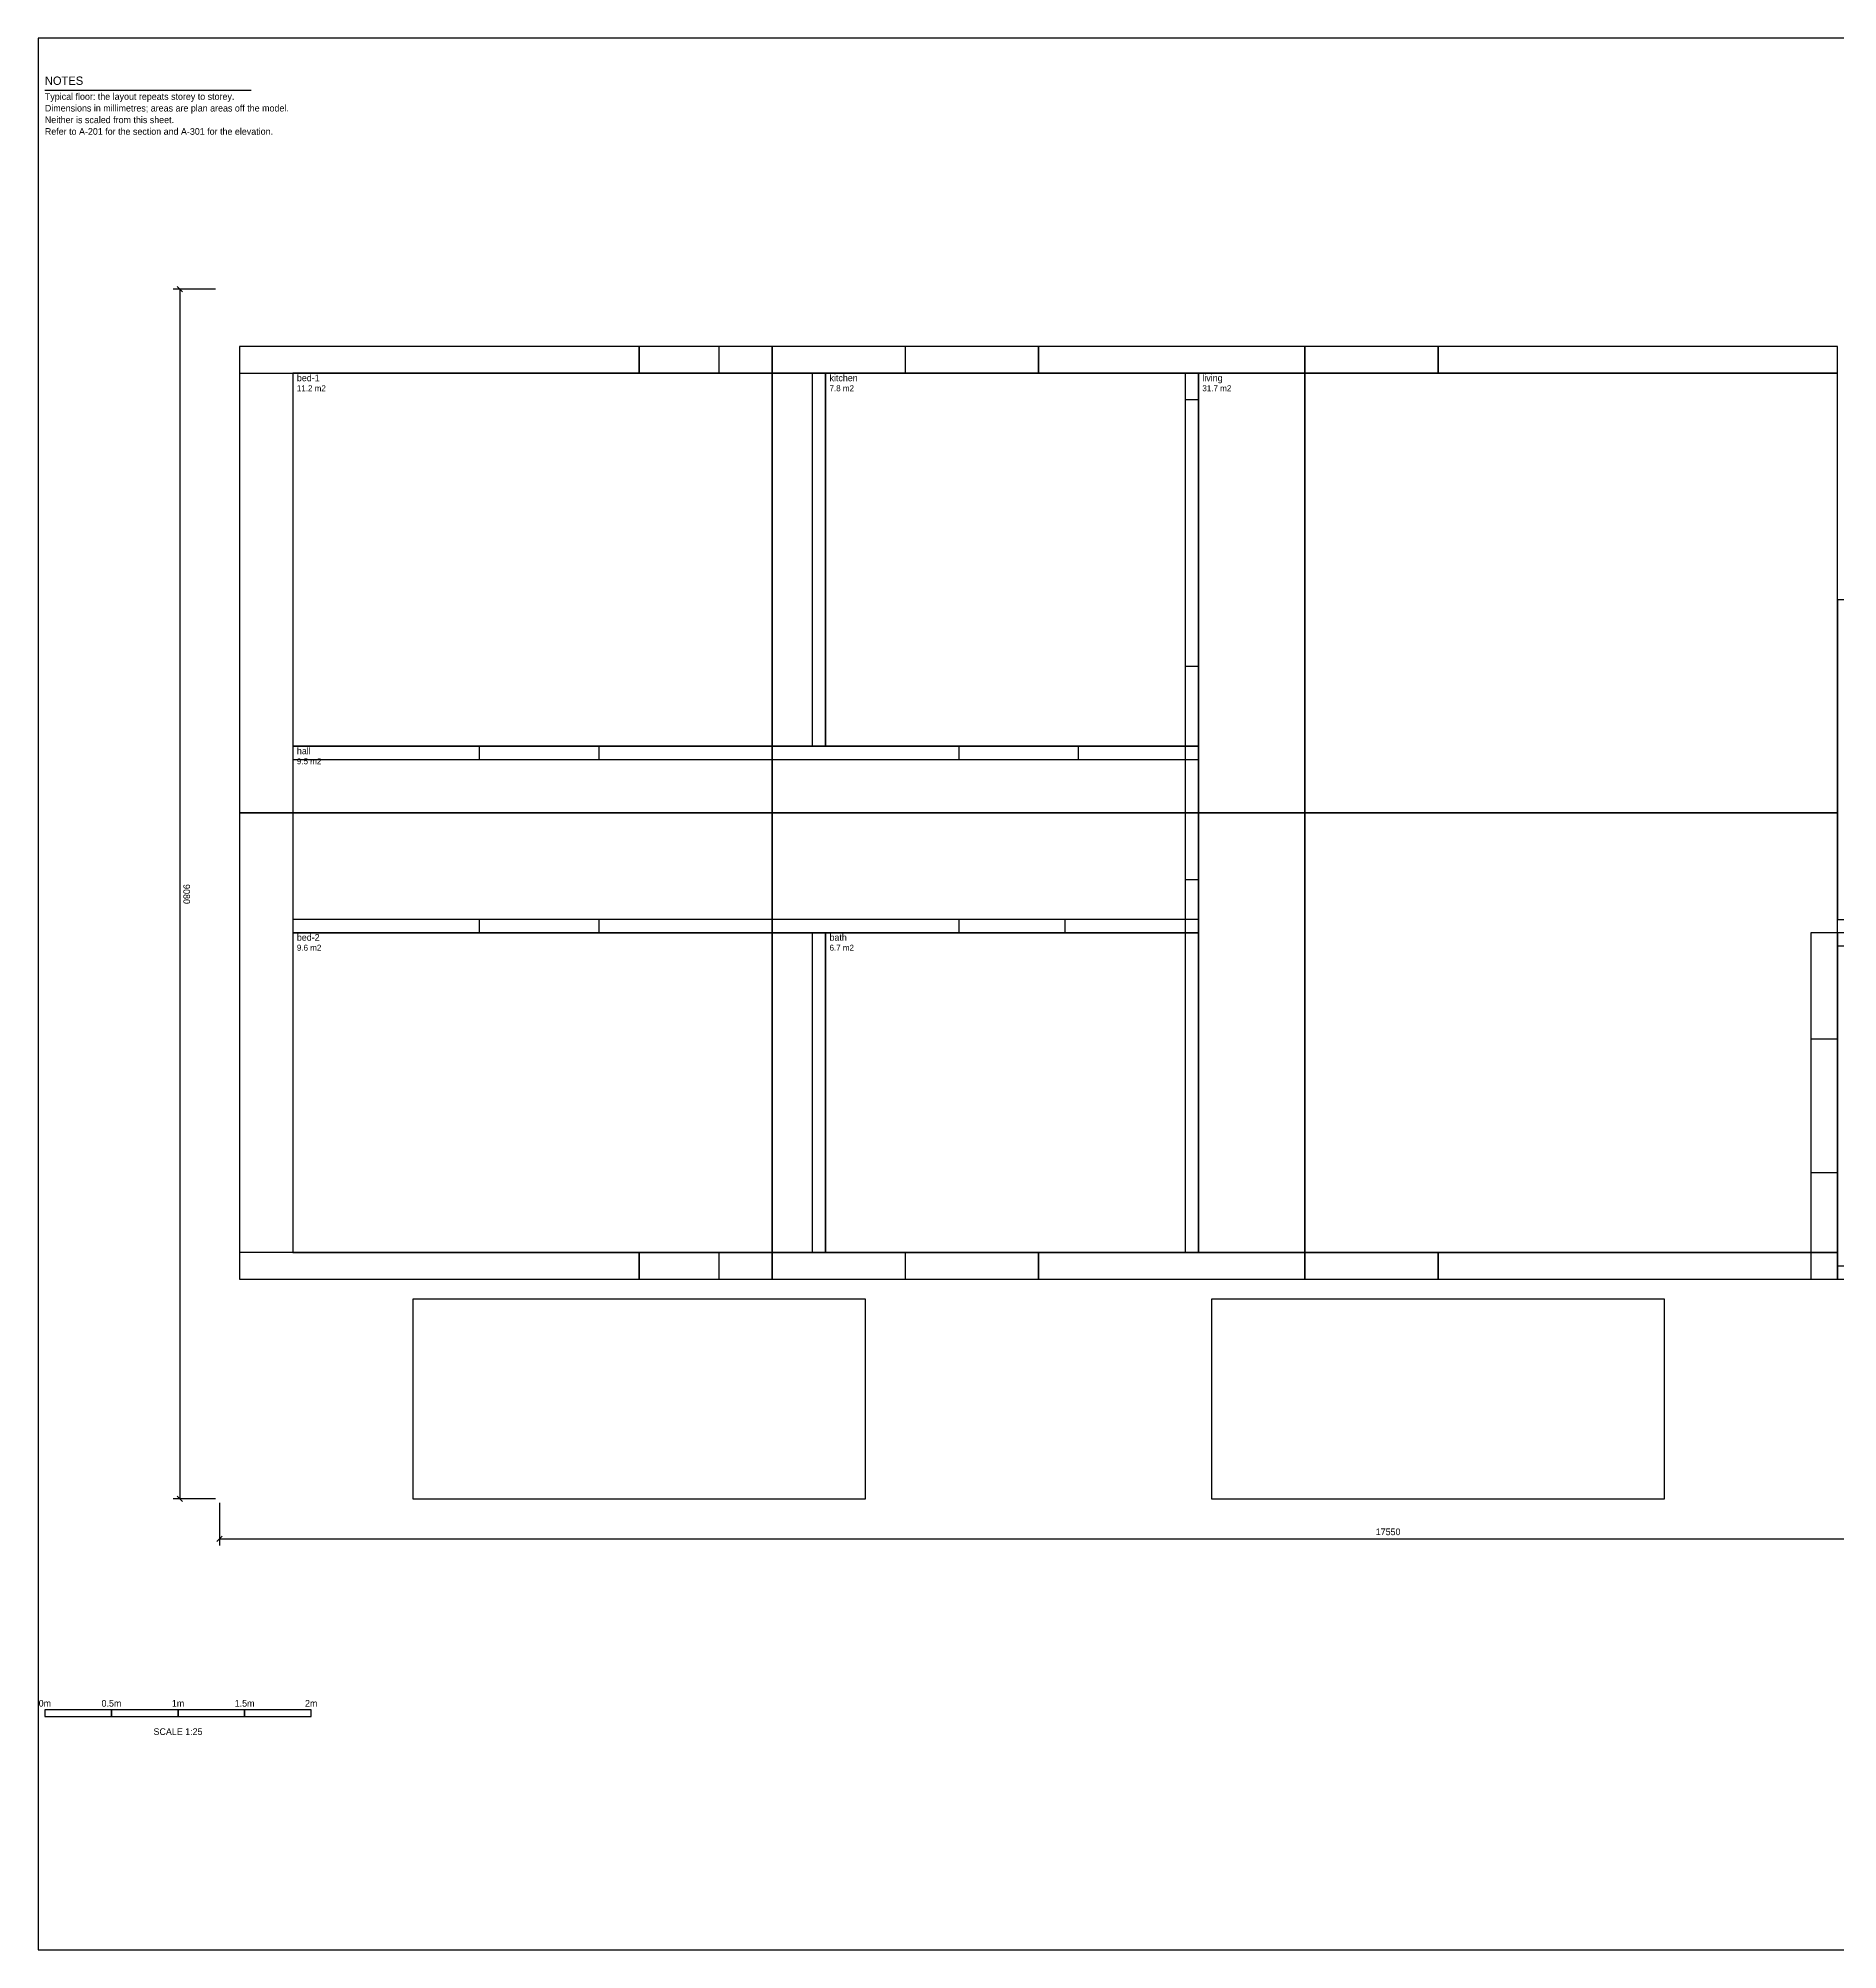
# Model space of a CAD drawing. Extents: x 20 to 831, y 10 to 584.
# Drawn here: x 20 to 561, y 10 to 584 of the extents above; entities that cross this region are included whole.
import ezdxf
from ezdxf.enums import TextEntityAlignment as Align

# ---------------------------------------------------------------- set-up
doc = ezdxf.new("R2010")
doc.units = 0
for name, color, linetype in [('A-ANNO', 1, 'CONTINUOUS'), ('A-FABRIC', 4, 'CONTINUOUS'), ('A-OPENING', 3, 'CONTINUOUS'), ('A-SPACE', 1, 'CONTINUOUS'), ('BORDER', 4, 'CONTINUOUS'), ('DIMENSION', 1, 'CONTINUOUS'), ('TEXT', 2, 'CONTINUOUS'), ('TEXT-BOLD', 4, 'CONTINUOUS')]:
    doc.layers.add(name, color=color, linetype=linetype)

msp = doc.modelspace()

# ---------------------------------------------------------------- linework, layer by layer
at = {"layer": 'A-FABRIC'}
for points in [[(80.5, 351.4), (240.5, 351.4), (240.5, 491.4), (80.5, 491.4)], [(80.5, 483.4), (200.5, 483.4), (200.5, 491.4), (80.5, 491.4)], [(200.5, 483.4), (320.5, 483.4), (320.5, 491.4), (200.5, 491.4)], [(240.5, 351.4), (400.5, 351.4), (400.5, 491.4), (240.5, 491.4)], [(320.5, 483.4), (440.5, 483.4), (440.5, 491.4), (320.5, 491.4)], [(400.5, 351.4), (560.5, 351.4), (560.5, 491.4), (400.5, 491.4)], [(440.5, 483.4), (560.5, 483.4), (560.5, 491.4), (440.5, 491.4)], [(252.5, 371.4), (256.5, 371.4), (256.5, 483.4), (252.5, 483.4)], [(364.5, 219.4), (368.5, 219.4), (368.5, 483.4), (364.5, 483.4)], [(560.5, 319.4), (744.5, 319.4), (744.5, 415.4), (560.5, 415.4)], [(96.5, 367.4), (368.5, 367.4), (368.5, 371.4), (96.5, 371.4)], [(80.5, 211.4), (240.5, 211.4), (240.5, 351.4), (80.5, 351.4)], [(240.5, 211.4), (400.5, 211.4), (400.5, 351.4), (240.5, 351.4)], [(400.5, 211.4), (560.5, 211.4), (560.5, 351.4), (400.5, 351.4)], [(96.5, 315.4), (368.5, 315.4), (368.5, 319.4), (96.5, 319.4)], [(252.5, 219.4), (256.5, 219.4), (256.5, 315.4), (252.5, 315.4)], [(552.5, 211.4), (560.5, 211.4), (560.5, 315.4), (552.5, 315.4)], [(560.5, 211.4), (680.5, 211.4), (680.5, 315.4), (560.5, 315.4)], [(560.5, 215.4), (568.5, 215.4), (568.5, 311.4), (560.5, 311.4)], [(80.5, 211.4), (200.5, 211.4), (200.5, 219.4), (80.5, 219.4)], [(200.5, 211.4), (320.5, 211.4), (320.5, 219.4), (200.5, 219.4)], [(320.5, 211.4), (440.5, 211.4), (440.5, 219.4), (320.5, 219.4)], [(440.5, 211.4), (560.5, 211.4), (560.5, 219.4), (440.5, 219.4)], [(132.5, 145.4), (268.5, 145.4), (268.5, 205.4), (132.5, 205.4)], [(372.5, 145.4), (508.5, 145.4), (508.5, 205.4), (372.5, 205.4)]]:
    msp.add_lwpolyline(points, close=True, dxfattribs=at)
at = {"layer": 'A-OPENING'}
for points in [[(224.5, 483.4), (280.5, 483.4), (280.5, 491.4), (224.5, 491.4)], [(364.5, 395.4), (368.5, 395.4), (368.5, 475.4), (364.5, 475.4)], [(152.5, 367.4), (188.5, 367.4), (188.5, 371.4), (152.5, 371.4)], [(296.5, 367.4), (332.5, 367.4), (332.5, 371.4), (296.5, 371.4)], [(364.5, 331.4), (368.5, 331.4), (368.5, 371.4), (364.5, 371.4)], [(152.5, 315.4), (188.5, 315.4), (188.5, 319.4), (152.5, 319.4)], [(296.5, 315.4), (328.5, 315.4), (328.5, 319.4), (296.5, 319.4)], [(552.5, 243.4), (560.5, 243.4), (560.5, 283.4), (552.5, 283.4)], [(224.5, 211.4), (280.5, 211.4), (280.5, 219.4), (224.5, 219.4)]]:
    msp.add_lwpolyline(points, close=True, dxfattribs=at)
at = {"layer": 'A-SPACE'}
for points in [[(96.5, 371.4), (256.5, 371.4), (256.5, 483.4), (96.5, 483.4)], [(256.5, 371.4), (368.5, 371.4), (368.5, 483.4), (256.5, 483.4)], [(368.5, 219.4), (560.5, 219.4), (560.5, 483.4), (368.5, 483.4)], [(560.5, 319.4), (744.5, 319.4), (744.5, 415.4), (560.5, 415.4)], [(96.5, 315.4), (368.5, 315.4), (368.5, 371.4), (96.5, 371.4)], [(96.5, 219.4), (256.5, 219.4), (256.5, 315.4), (96.5, 315.4)], [(256.5, 219.4), (368.5, 219.4), (368.5, 315.4), (256.5, 315.4)]]:
    msp.add_lwpolyline(points, close=True, dxfattribs=at)
at = {"layer": 'BORDER'}
for p, q in [((22, 568.4), (84, 568.4)), ((22, 80), (102, 80))]:
    msp.add_line(p, q, dxfattribs=at)
for points in [[(20, 10), (831, 10), (831, 584), (20, 584)], [(22, 80), (42, 80), (42, 82), (22, 82)], [(42, 80), (62, 80), (62, 82), (42, 82)], [(62, 80), (82, 80), (82, 82), (62, 82)], [(82, 80), (102, 80), (102, 82), (82, 82)]]:
    msp.add_lwpolyline(points, close=True, dxfattribs=at)
at = {"layer": 'DIMENSION'}
for p, q in [((73.3, 508.6), (60.5, 508.6)), ((61.7, 509.4), (63.3, 507.8)), ((62.5, 508.6), (62.5, 145.4)), ((73.3, 145.4), (60.5, 145.4)), ((61.7, 146.2), (63.3, 144.6)), ((74.5, 144.2), (74.5, 131.4)), ((73.7, 132.6), (75.3, 134.2)), ((74.5, 133.4), (776.5, 133.4))]:
    msp.add_line(p, q, dxfattribs=at)

# ---------------------------------------------------------------- texts
at = {"layer": 'A-ANNO'}
for s, height, p in [('bed-1', 2, (97.7, 481)), ('kitchen', 2, (257.7, 481)), ('living', 2, (369.7, 481)), ('11.2 m2', 1.8, (97.7, 478)), ('7.8 m2', 1.8, (257.7, 478)), ('31.7 m2', 1.8, (369.7, 478)), ('9.5 m2', 1.8, (97.7, 366)), ('hall', 2, (97.7, 369)), ('9.6 m2', 1.8, (97.7, 310)), ('bed-2', 2, (97.7, 313)), ('6.7 m2', 1.8, (257.7, 310)), ('bath', 2, (257.7, 313))]:
    msp.add_text(s, height=height, dxfattribs=at).set_placement(p)
at = {"layer": 'DIMENSION'}
msp.add_text('9080', height=2, rotation=-90, dxfattribs=at).set_placement((63.6, 327), align=Align.CENTER)
msp.add_text('17550', height=2, dxfattribs=at).set_placement((425.5, 134.5), align=Align.CENTER)
at = {"layer": 'TEXT'}
for s, p in [('Typical floor: the layout repeats storey to storey.', (22, 565.5)), ('Dimensions in millimetres; areas are plan areas off the model.', (22, 562)), ('Neither is scaled from this sheet.', (22, 558.5)), ('Refer to A-201 for the section and A-301 for the elevation.', (22, 555))]:
    msp.add_text(s, height=2, dxfattribs=at).set_placement(p)
for s, p in [('0m', (22, 83)), ('0.5m', (42, 83)), ('1m', (62, 83)), ('1.5m', (82, 83)), ('2m', (102, 83)), ('SCALE 1:25', (62, 74.5))]:
    msp.add_text(s, height=2, dxfattribs=at).set_placement(p, align=Align.CENTER)
at = {"layer": 'TEXT-BOLD'}
msp.add_text('NOTES', height=2.5, dxfattribs=at).set_placement((22, 570))

doc.saveas('drawing.dxf')
